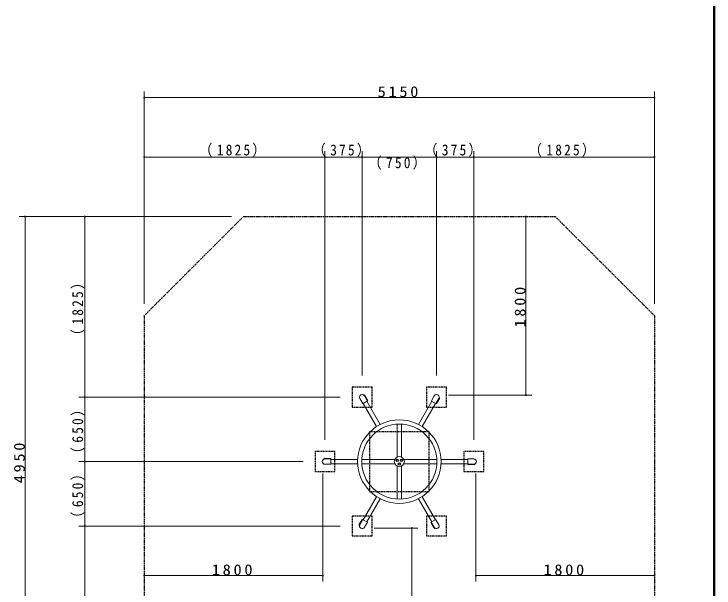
# Model space of a CAD drawing. Units: millimetres at full size, with parts at other scales. Extents: x -11724 to 0, y -804 to 8010.
# Drawn here: x -3528 to 0, y 1861 to 4754 of the extents above; entities that cross this region are included whole.
import ezdxf

# ---------------------------------------------------------------- set-up
doc = ezdxf.new("R2010")
doc.units = ezdxf.units.MM
doc.linetypes.add('USER3', pattern=[8, 3, -1, 1, -1, 1, -1])
doc.linetypes.add('USER4', pattern=[8, 5, -3])
for name, color, linetype, lineweight in [('A3図枠', 7, 'Continuous', 25), ('線', 7, 'Continuous', 25), ('補助', 2, 'Continuous', 25)]:
    doc.layers.add(name, color=color, linetype=linetype, lineweight=lineweight)
doc.styles.add('ＭＳ ゴシック', font='')
doc.styles.get('ＭＳ ゴシック').set_extended_font_data('MS Gothic')

# ---------------------------------------------------------------- blocks, each defined once
blk = doc.blocks.new('dimension_origin')
at = {"color": 0, "linetype": 'Continuous', "lineweight": -2}
blk.add_circle((0, 0), 1.25, dxfattribs=at)

msp = doc.modelspace()

# ---------------------------------------------------------------- linework, layer by layer
at = {"layer": 'A3図枠', "lineweight": 50}
msp.add_line((0, 0), (0, 8010), dxfattribs=at)
at = {"layer": '線', "color": 2}
for p, q in [((-1762.584, 2832.831), (-1763.858, 2832.096)), ((-1761.218, 2832.465), (-1745.468, 2805.186)), ((-1383.718, 2817.215), (-1399.468, 2789.936)), ((-1384.084, 2818.581), (-1385.358, 2819.317)), ((-1964.175, 2512.166), (-1964.175, 2510.695)), ((-1963.175, 2513.166), (-1931.675, 2513.166)), ((-1208.175, 2482.666), (-1239.675, 2482.666)), ((-1207.175, 2483.666), (-1207.175, 2485.136)), ((-1787.632, 2178.616), (-1771.882, 2205.896)), ((-1410.132, 2163.366), (-1425.882, 2190.646)), ((-1787.266, 2177.25), (-1785.992, 2176.515)), ((-1408.766, 2163), (-1407.492, 2163.736))]:
    msp.add_line(p, q, dxfattribs=at)
at = {"layer": '線', "lineweight": 13}
for p, q in [((-1761.7, 2829.3), (-1746.7, 2803.32)), ((-1409.65, 2829.3), (-1424.15, 2804.186)), ((-1784.65, 2816.05), (-1770.15, 2790.936)), ((-1745.834, 2803.82), (-1768.784, 2790.57)), ((-1767.42, 2791.357), (-1700.122, 2674.794)), ((-1748.93, 2802.032), (-1681.632, 2685.469)), ((-1422.42, 2802.032), (-1489.718, 2685.469)), ((-1403.93, 2791.357), (-1471.228, 2674.794)), ((-1423.784, 2802.82), (-1400.834, 2789.57)), ((-1386.7, 2816.05), (-1401.7, 2790.07)), ((-1596.35, 2686.94), (-1596.35, 2520.964)), ((-1575, 2686.94), (-1575, 2520.964)), ((-1960.675, 2511.166), (-1930.675, 2511.166)), ((-1930.675, 2512.166), (-1930.675, 2485.666)), ((-1930.675, 2508.591), (-1796.079, 2508.591)), ((-1774.699, 2508.591), (-1608.723, 2508.591)), ((-1396.651, 2508.591), (-1562.627, 2508.591)), ((-1240.675, 2508.591), (-1375.271, 2508.591)), ((-1240.675, 2510.166), (-1240.675, 2483.666)), ((-1210.675, 2511.166), (-1239.675, 2511.166)), ((-1960.675, 2484.666), (-1931.675, 2484.666)), ((-1930.675, 2487.241), (-1796.079, 2487.241)), ((-1774.699, 2487.241), (-1608.723, 2487.241)), ((-1596.35, 2308.892), (-1596.35, 2474.868)), ((-1575, 2308.892), (-1575, 2474.868)), ((-1396.651, 2487.241), (-1562.627, 2487.241)), ((-1240.675, 2487.241), (-1375.271, 2487.241)), ((-1210.675, 2484.666), (-1240.675, 2484.666)), ((-1767.42, 2204.475), (-1700.122, 2321.038)), ((-1748.93, 2193.8), (-1681.632, 2310.363)), ((-1422.42, 2193.8), (-1489.718, 2310.363)), ((-1403.93, 2204.475), (-1471.228, 2321.038)), ((-1784.65, 2179.781), (-1769.65, 2205.762)), ((-1770.516, 2206.262), (-1746.7, 2192.512)), ((-1761.7, 2166.531), (-1746.7, 2192.512)), ((-1402.566, 2205.262), (-1425.516, 2192.012)), ((-1409.65, 2166.531), (-1424.65, 2192.512)), ((-1386.7, 2179.781), (-1401.2, 2204.896))]:
    msp.add_line(p, q, dxfattribs=at)
at = {"layer": '線', "color": 4, "linetype": 'USER4'}
for points in [[(-1823.175, 2772.675), (-1723.175, 2772.675), (-1723.175, 2872.675), (-1823.175, 2872.675)], [(-1448.175, 2772.675), (-1348.175, 2772.675), (-1348.175, 2872.675), (-1448.175, 2872.675)], [(-1735.675, 2347.916), (-1435.675, 2347.916), (-1435.675, 2647.916), (-1735.675, 2647.916)], [(-2010.675, 2447.916), (-1910.675, 2447.916), (-1910.675, 2547.916), (-2010.675, 2547.916)], [(-1260.675, 2447.916), (-1160.675, 2447.916), (-1160.675, 2547.916), (-1260.675, 2547.916)], [(-1823.175, 2123.156), (-1723.175, 2123.156), (-1723.175, 2223.156), (-1823.175, 2223.156)], [(-1448.175, 2123.156), (-1348.175, 2123.156), (-1348.175, 2223.156), (-1448.175, 2223.156)]]:
    msp.add_lwpolyline(points, close=True, dxfattribs=at)
at = {"layer": '線', "lineweight": 13}
for radius in [210.675, 189.325, 25.4]:
    msp.add_circle((-1585.675, 2497.916), radius, dxfattribs=at)
at = {"layer": '線', "color": 2}
for centre in [(-1596.5, 2504.166), (-1574.85, 2504.166), (-1585.675, 2485.416)]:
    msp.add_circle(centre, 5.375, dxfattribs=at)
at = {"layer": '線', "lineweight": 13}
for centre, radius, start, end in [((-1773.175, 2822.675), 13.25, 30, 210), ((-1398.175, 2822.675), 13.25, 330, 150), ((-1769.284, 2791.436), 1, 210, 300), ((-1423.284, 2803.686), 1, 150, 240), ((-1960.675, 2497.916), 13.25, 90, 270), ((-1239.675, 2510.166), 1, 90, 180), ((-1210.675, 2497.916), 13.25, 270, 90), ((-1931.675, 2485.666), 1, 270, 0), ((-1748.066, 2192.146), 1, 330, 60), ((-1402.066, 2204.396), 1, 30, 120), ((-1773.175, 2173.156), 13.25, 150, 330), ((-1398.175, 2173.156), 13.25, 210, 30)]:
    msp.add_arc(centre, radius, start, end, dxfattribs=at)
at = {"layer": '線', "color": 2}
for centre, start, end in [((-1762.084, 2831.965), 30, 120), ((-1746.334, 2804.686), 300, 30), ((-1400.334, 2790.436), 240, 330), ((-1384.584, 2817.715), 330, 60), ((-1963.175, 2512.166), 90, 180), ((-1931.675, 2512.166), 0, 90), ((-1239.675, 2483.666), 180, 270), ((-1208.175, 2483.666), 270, 0), ((-1771.016, 2205.396), 60, 150), ((-1425.016, 2191.146), 120, 210), ((-1786.766, 2178.116), 150, 240), ((-1409.266, 2163.866), 210, 300)]:
    msp.add_arc(centre, 1, start, end, dxfattribs=at)
at = {"layer": '補助', "lineweight": 13}
for p, q in [((-2871.35, 3293.35), (-2871.35, 4363.35)), ((-300, 3293.35), (-300, 4363.35)), ((-2871.35, 4333.35), (-300, 4333.35)), ((-2871.35, 3293.35), (-2871.35, 4063.35)), ((-1960.675, 2607.916), (-1960.675, 4063.35)), ((-1960.675, 2607.916), (-1960.675, 4063.35)), ((-1773.175, 2932.675), (-1773.175, 4063.35)), ((-1773.175, 2932.675), (-1773.175, 4063.35)), ((-1398.175, 2932.675), (-1398.175, 4063.35)), ((-1398.175, 2932.675), (-1398.175, 4063.35)), ((-1210.675, 2607.916), (-1210.675, 4063.35)), ((-1210.675, 2607.916), (-1210.675, 4063.35)), ((-300, 3293.35), (-300, 4063.35)), ((-2871.35, 4033.35), (-1960.675, 4033.35)), ((-1960.675, 4033.35), (-1773.175, 4033.35)), ((-1773.175, 4033.35), (-1398.175, 4033.35)), ((-1398.175, 4033.35), (-1210.675, 4033.35)), ((-1210.675, 4033.35), (-300, 4033.35)), ((-2431.35, 3733.35), (-3501.35, 3733.35)), ((-3471.35, 1262.481), (-3471.35, 3733.35)), ((-2431.35, 3733.35), (-3201.35, 3733.35)), ((-3171.35, 2822.675), (-3171.35, 3733.35)), ((-948.175, 3733.35), (-948.175, 2833.35)), ((-1883.175, 2822.675), (-3201.35, 2822.675)), ((-1883.175, 2822.675), (-3201.35, 2822.675)), ((-3171.35, 2497.916), (-3171.35, 2822.675)), ((-1338.175, 2833.35), (-918.175, 2833.35)), ((-2070.675, 2497.916), (-3201.35, 2497.916)), ((-2070.675, 2497.916), (-3201.35, 2497.916)), ((-3171.35, 2173.156), (-3171.35, 2497.916)), ((-1971.35, 2437.916), (-1971.35, 1893.156)), ((-1200, 2437.916), (-1200, 1893.156)), ((-1883.175, 2173.156), (-3201.35, 2173.156)), ((-1883.175, 2173.156), (-3201.35, 2173.156)), ((-3171.35, 1262.481), (-3171.35, 2173.156)), ((-1713.175, 2162.481), (-1493.175, 2162.481)), ((-1523.175, 2162.481), (-1523.175, 1262.481)), ((-1971.35, 1923.156), (-2871.35, 1923.156)), ((-300, 1923.156), (-1200, 1923.156))]:
    msp.add_line(p, q, dxfattribs=at)
at = {"layer": '補助', "linetype": 'USER3'}
for p, q in [((-2871.35, 3233.35), (-2371.35, 3733.35)), ((-2371.35, 3733.35), (-800, 3733.35)), ((-800, 3733.35), (-300, 3233.35)), ((-2871.35, 3233.35), (-2871.35, 1762.481)), ((-300, 3233.35), (-300, 1762.481))]:
    msp.add_line(p, q, dxfattribs=at)

# ---------------------------------------------------------------- block references
at = {"layer": '補助', "lineweight": 13, "xscale": 2, "yscale": 2}
for p in [(-2871.35, 4333.35), (-2871.35, 4033.35), (-1960.675, 4033.35), (-1773.175, 4033.35), (-1398.175, 4033.35), (-1210.675, 4033.35), (-2871.35, 1923.156), (-1200, 1923.156)]:
    msp.add_blockref('dimension_origin', p, dxfattribs=at)
for p, rotation in [((-300, 4333.35), 180), ((-1960.675, 4033.35), 180), ((-1773.175, 4033.35), 180), ((-1398.175, 4033.35), 180), ((-1210.675, 4033.35), 180), ((-300, 4033.35), 180), ((-3471.35, 3733.35), 270), ((-3171.35, 3733.35), 270), ((-948.175, 3733.35), 270), ((-3171.35, 2822.675), 90), ((-3171.35, 2822.675), 270), ((-948.175, 2833.35), 90), ((-3171.35, 2497.916), 270), ((-3171.35, 2497.916), 90), ((-3171.35, 2173.156), 270), ((-3171.35, 2173.156), 90), ((-1523.175, 2162.481), 270), ((-1971.35, 1923.156), 180), ((-300, 1923.156), 180)]:
    msp.add_blockref('dimension_origin', p, dxfattribs=dict(at, rotation=rotation))

# ---------------------------------------------------------------- texts
at = {"layer": '補助', "char_height": 54.99, "style": 'ＭＳ ゴシック'}
for s, insert, attachment_point in [('\\T1.33;\\W1.1;5150', (-1585.675, 4334.35), 8), ('\\T1.33;\\W0.9;（1825）', (-2416.013, 4034.35), 8), ('\\T1.33;\\W0.9;（375）', (-1866.925, 4034.35), 8), ('\\T1.33;\\W0.9;（375）', (-1304.425, 4034.35), 8), ('\\T1.33;\\W0.9;（1825）', (-755.338, 4034.35), 8), ('\\T1.33;\\W0.9;（750）', (-1585.675, 4032.35), 2), ('\\T1.33;\\W1.1;1800', (-2421.35, 1924.156), 8), ('\\T1.33;\\W1.1;1800', (-750, 1924.156), 8)]:
    msp.add_mtext(s, dxfattribs=dict(at, insert=insert, attachment_point=attachment_point))
at = {"layer": '補助', "char_height": 54.99, "attachment_point": 8, "rotation": 90, "style": 'ＭＳ ゴシック'}
for s, insert in [('\\T1.33;\\W0.9;（1825）', (-3172.35, 3278.013)), ('\\T1.33;\\W1.1;1800', (-949.175, 3283.35)), ('\\T1.33;\\W0.9;（650）', (-3172.35, 2660.296)), ('\\T1.33;\\W1.1;4950', (-3472.35, 2497.916)), ('\\T1.33;\\W0.9;（650）', (-3172.35, 2335.536))]:
    msp.add_mtext(s, dxfattribs=dict(at, insert=insert))

doc.saveas('drawing.dxf')
